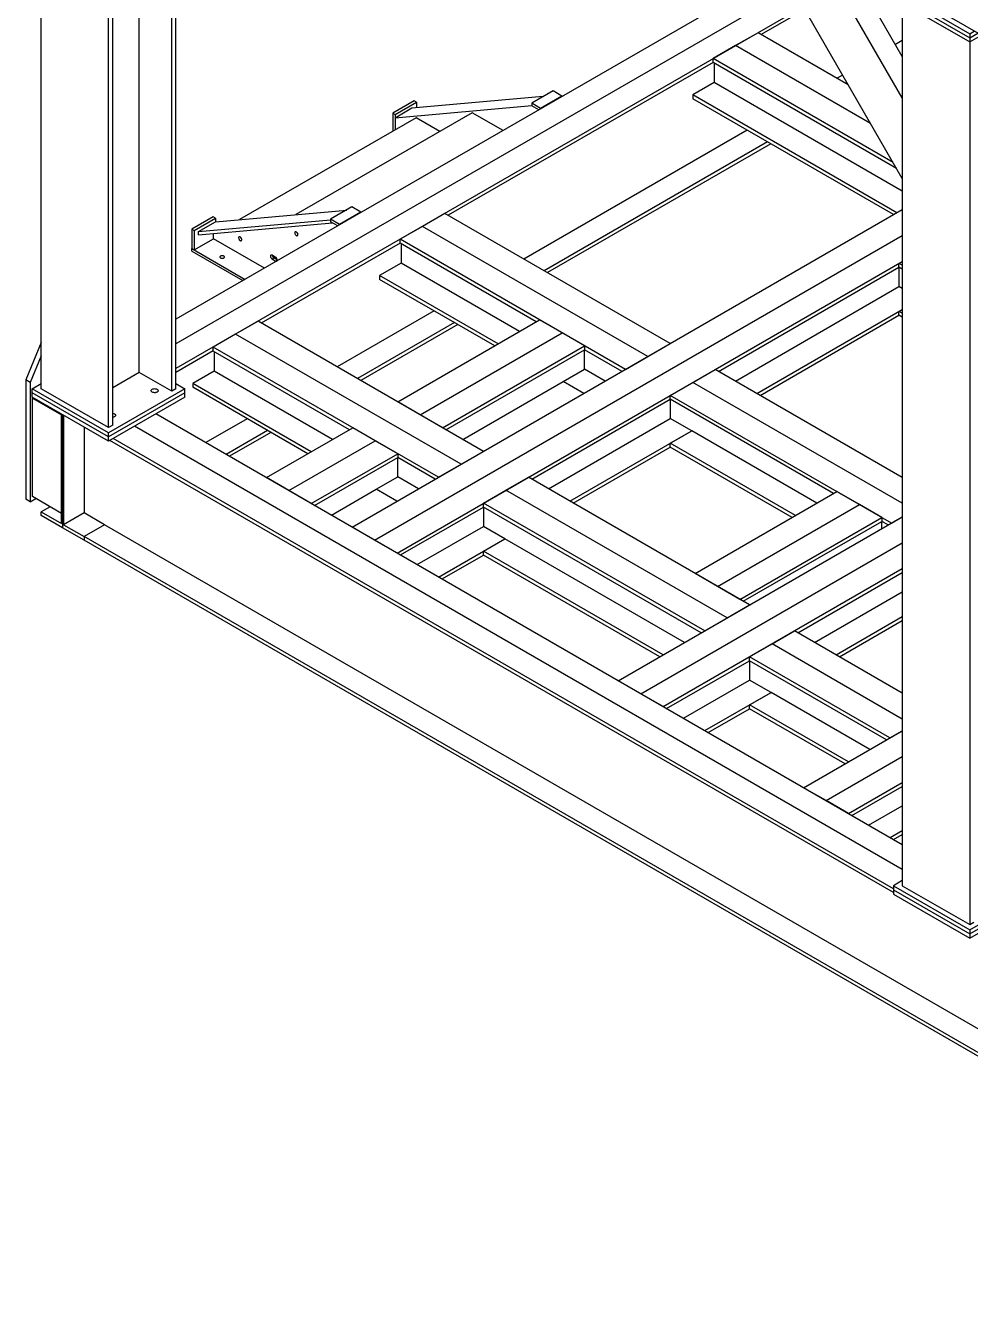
# Model space of a CAD drawing. Header units: millimetres. Extents: x 0 to 16187, y -20471 to 6290.
# Drawn here: x 3287.8 to 3406.7, y 1941.5 to 2103.1 of the extents above; entities that cross this region are included whole.
import ezdxf

# ---------------------------------------------------------------- set-up
doc = ezdxf.new("R2010")
doc.units = ezdxf.units.MM

msp = doc.modelspace()

# ---------------------------------------------------------------- linework, layer by layer
at = {"color": 7, "linetype": 'Continuous', "lineweight": 25}
for p, q in [((3289.72855, 2057.41667), (3289.72855, 2168.59697)), ((3298.21383, 2052.51822), (3298.21383, 2163.69852)), ((3298.75123, 2052.82846), (3298.75123, 2164.00876)), ((3306.16171, 2057.10643), (3306.16171, 2139.95323)), ((3306.69911, 2057.41667), (3306.69911, 2140.26356)), ((3302.07463, 2059.46585), (3302.07463, 2135.30633)), ((3411.13705, 2100.20763), (3383.85761, 2115.95572)), ((3398.17044, 2083.89859), (3380.77455, 2114.02916)), ((3398.17044, 2094.06051), (3386.36491, 2114.50829)), ((3398.17044, 2099.28594), (3390.89003, 2111.89599)), ((3382.98207, 2110.20561), (3306.69911, 2066.1684)), ((3384.3283, 2107.87389), (3306.69911, 2063.05951)), ((3397.03907, 2107.6931), (3406.65572, 2102.14152)), ((3397.03907, 2107.17051), (3406.65572, 2101.61894)), ((3385.67452, 2105.54216), (3306.69911, 2059.95063)), ((3397.03907, 2106.64793), (3406.65572, 2101.09635)), ((3398.17044, 2105.9948), (3398.17044, 1994.8145)), ((3385.8796, 2105.18696), (3380.40516, 2102.02663)), ((3379.99497, 2102.26343), (3377.16654, 2100.63061)), ((3391.35314, 2095.70649), (3379.99497, 2102.26343)), ((3406.65572, 2102.14152), (3407.22141, 2102.46809)), ((3406.65572, 2101.61894), (3407.67403, 2102.20679)), ((3406.65572, 2102.14152), (3406.65572, 2101.61894)), ((3377.16654, 2100.63061), (3374.33811, 2098.9978)), ((3394.18111, 2090.80831), (3377.16654, 2100.63061)), ((3398.17044, 2101.26506), (3397.31343, 2100.77032)), ((3406.65572, 2101.09635), (3408.12665, 2101.9455)), ((3406.65572, 2101.61894), (3406.65572, 2101.09635)), ((3406.65572, 2101.09635), (3406.65572, 1989.91605)), ((3397.00908, 2085.91013), (3374.33811, 2098.9978)), ((3374.33811, 2098.50787), (3374.33811, 2098.9978)), ((3374.33811, 2098.5242), (3340.97688, 2079.26518)), ((3397.43334, 2085.17528), (3374.33811, 2098.50787)), ((3374.47388, 2098.4295), (3374.47388, 2095.9957)), ((3374.47388, 2095.9957), (3371.77273, 2094.43636)), ((3398.17044, 2082.31597), (3374.47388, 2095.9957)), ((3390.65033, 2096.9238), (3389.94741, 2096.51801)), ((3352.94334, 2094.21497), (3336.41739, 2092.7373)), ((3354.1785, 2094.92801), (3351.49149, 2093.37683)), ((3355.30987, 2094.27488), (3352.62286, 2092.7237)), ((3355.30987, 2094.27488), (3354.1785, 2094.92801)), ((3355.30987, 2094.23079), (3355.30987, 2094.27488)), ((3371.77273, 2094.43636), (3371.77273, 2093.94644)), ((3397.49077, 2079.58965), (3371.77273, 2094.43636)), ((3397.06643, 2079.34469), (3371.77273, 2093.94644)), ((3336.70023, 2093.68441), (3334.01323, 2092.13323)), ((3334.29607, 2091.96995), (3336.98308, 2093.52112)), ((3351.49149, 2093.05021), (3334.29607, 2091.51269)), ((3336.41739, 2092.7373), (3334.29607, 2091.51269)), ((3336.98308, 2093.52112), (3336.70023, 2093.68441)), ((3336.98308, 2093.52112), (3336.98308, 2092.78788)), ((3352.62286, 2092.7237), (3351.49149, 2093.37683)), ((3351.49149, 2093.37683), (3351.49149, 2093.05021)), ((3352.37816, 2092.53835), (3351.49149, 2093.05021)), ((3352.62286, 2092.7237), (3352.62286, 2092.67961)), ((3336.94167, 2091.55317), (3314.71613, 2078.72265)), ((3344.01273, 2092.18543), (3321.7872, 2079.35491)), ((3334.01323, 2092.13323), (3334.01323, 2089.86262)), ((3334.01323, 2092.13323), (3334.29607, 2091.96995)), ((3334.29607, 2091.96995), (3334.29607, 2090.0259)), ((3334.29607, 2091.51269), (3334.29607, 2090.0259)), ((3339.92959, 2089.82828), (3336.94167, 2091.55317)), ((3347.88978, 2089.94726), (3344.01273, 2092.18543)), ((3378.63278, 2089.98621), (3350.51914, 2073.75655)), ((3381.19816, 2088.50525), (3353.08452, 2072.27559)), ((3381.60835, 2088.26845), (3353.49471, 2072.03879)), ((3311.66865, 2078.45016), (3328.1946, 2079.92782)), ((3328.86407, 2080.3143), (3326.17707, 2078.76313)), ((3329.99544, 2079.66117), (3327.30844, 2078.11)), ((3329.99544, 2079.66117), (3328.86407, 2080.3143)), ((3328.88529, 2039.98455), (3398.17044, 2079.98202)), ((3329.99544, 2079.61708), (3329.99544, 2079.66117)), ((3340.56669, 2079.50197), (3337.73827, 2077.86916)), ((3368.95279, 2063.11503), (3340.56669, 2079.50197)), ((3311.38581, 2079.0707), (3308.69881, 2077.51952)), ((3308.98165, 2077.35624), (3311.66865, 2078.90742)), ((3309.54733, 2077.22554), (3326.17707, 2078.71249)), ((3309.54733, 2077.22554), (3311.66865, 2078.45016)), ((3309.54733, 2076.79183), (3326.41365, 2078.29993)), ((3311.66865, 2078.90742), (3311.38581, 2079.0707)), ((3311.66865, 2078.90742), (3311.66865, 2078.45016)), ((3327.30844, 2078.11), (3326.17707, 2078.76313)), ((3326.17707, 2078.76313), (3326.17707, 2078.43651)), ((3327.06374, 2077.92465), (3326.17707, 2078.43651)), ((3327.30844, 2078.11), (3327.30844, 2078.06591)), ((3337.73827, 2077.86916), (3334.90984, 2076.23634)), ((3366.12436, 2061.48221), (3337.73827, 2077.86916)), ((3308.69881, 2077.51952), (3308.69881, 2075.0699)), ((3308.69881, 2077.51952), (3308.98165, 2077.35624)), ((3308.98165, 2077.35624), (3308.98165, 2074.90662)), ((3308.98165, 2074.90662), (3311.42824, 2076.31901)), ((3309.54733, 2076.79183), (3309.54733, 2077.22554)), ((3311.42824, 2076.31901), (3311.42824, 2076.96001)), ((3317.85531, 2072.60874), (3311.42824, 2076.31901)), ((3331.71372, 2038.35174), (3398.17044, 2076.71639)), ((3363.29593, 2059.8494), (3334.90984, 2076.23634)), ((3334.90984, 2075.74642), (3334.90984, 2076.23634)), ((3308.69881, 2075.0699), (3308.98165, 2074.90662)), ((3308.69881, 2074.74329), (3308.69881, 2075.0699)), ((3308.69881, 2075.0699), (3315.40872, 2071.19635)), ((3308.69881, 2074.74329), (3315.12583, 2071.03304)), ((3334.90984, 2075.76275), (3317.44437, 2065.68014)), ((3352.06701, 2065.84179), (3334.90984, 2075.74642)), ((3335.0456, 2075.66804), (3335.0456, 2073.23424)), ((3319.24985, 2073.95935), (3318.79731, 2074.2206)), ((3318.79731, 2073.76334), (3319.03772, 2073.90213)), ((3318.79731, 2073.76334), (3319.24985, 2073.50209)), ((3319.44325, 2073.66802), (3319.03772, 2073.90213)), ((3319.24985, 2073.50209), (3319.44784, 2073.61639)), ((3335.0456, 2073.23424), (3332.34446, 2071.6749)), ((3334.54214, 2036.71892), (3398.17044, 2073.45076)), ((3349.95905, 2064.62489), (3335.0456, 2073.23424)), ((3397.74618, 2073.20583), (3398.17044, 2073.45076)), ((3398.17044, 2072.96091), (3397.74618, 2073.20583)), ((3397.74618, 2072.71591), (3397.74618, 2073.20583)), ((3332.34446, 2071.6749), (3332.34446, 2071.18498)), ((3347.2579, 2063.06555), (3332.34446, 2071.6749)), ((3375.03398, 2059.60443), (3397.74618, 2072.71591)), ((3398.17044, 2072.47099), (3397.74618, 2072.71591)), ((3397.74618, 2072.71591), (3397.74618, 2070.28211)), ((3346.83357, 2062.82059), (3332.34446, 2071.18498)), ((3377.14194, 2058.38753), (3397.74618, 2070.28211)), ((3398.17044, 2070.03719), (3397.74618, 2070.28211)), ((3339.20451, 2067.22475), (3326.98662, 2060.17152)), ((3379.84308, 2056.8282), (3398.17044, 2067.40835)), ((3380.26742, 2056.58323), (3397.74618, 2066.67351)), ((3397.74618, 2067.16343), (3398.17044, 2067.40835)), ((3398.17044, 2066.91851), (3397.74618, 2067.16343)), ((3397.74618, 2066.67351), (3397.74618, 2067.16343)), ((3398.17044, 2066.42858), (3397.74618, 2066.67351)), ((3317.03418, 2065.91694), (3314.20575, 2064.28413)), ((3345.42028, 2049.53), (3317.03418, 2065.91694)), ((3341.76989, 2065.74379), (3329.552, 2058.69056)), ((3342.18008, 2065.50699), (3329.96219, 2058.45376)), ((3334.61568, 2055.76736), (3352.49134, 2066.08675)), ((3355.31977, 2064.45394), (3352.49134, 2066.08675)), ((3289.72855, 2063.24942), (3287.76845, 2058.53175)), ((3314.20575, 2064.28413), (3311.37733, 2062.65131)), ((3342.59185, 2047.89718), (3314.20575, 2064.28413)), ((3337.44411, 2054.13454), (3355.31977, 2064.45394)), ((3358.1482, 2062.82112), (3355.31977, 2064.45394)), ((3289.72855, 2061.56134), (3288.33413, 2058.20518)), ((3311.37733, 2062.17772), (3306.69911, 2059.47704)), ((3339.76342, 2046.26437), (3311.37733, 2062.65131)), ((3311.37733, 2062.16138), (3311.37733, 2062.65131)), ((3328.5345, 2052.25676), (3311.37733, 2062.16138)), ((3311.51309, 2062.08301), (3311.51309, 2059.64921)), ((3340.27254, 2052.50172), (3358.1482, 2062.82112)), ((3340.69687, 2052.25676), (3358.1482, 2062.3312)), ((3358.1482, 2062.82112), (3358.1482, 2062.3312)), ((3358.1482, 2059.8974), (3358.1482, 2062.3312)), ((3362.8716, 2059.60443), (3358.1482, 2062.3312)), ((3366.12436, 2061.48221), (3368.95279, 2063.11503)), ((3363.29593, 2059.8494), (3366.12436, 2061.48221)), ((3288.33413, 2058.20518), (3287.76845, 2058.53175)), ((3287.76845, 2058.53175), (3287.76845, 2043.5074)), ((3302.07463, 2059.46585), (3298.75123, 2057.5473)), ((3306.16171, 2057.10643), (3302.07463, 2059.46585)), ((3311.51309, 2059.64921), (3308.81194, 2058.08987)), ((3326.42654, 2051.03986), (3311.51309, 2059.64921)), ((3342.80483, 2051.03986), (3355.44705, 2058.33806)), ((3355.44705, 2058.33806), (3358.1482, 2059.8974)), ((3358.06249, 2056.8282), (3355.44705, 2058.33806)), ((3360.76364, 2058.38753), (3358.1482, 2059.8974)), ((3371.78122, 2058.21658), (3374.60964, 2059.8494)), ((3398.17044, 2046.24804), (3374.60964, 2059.8494)), ((3288.33413, 2058.20518), (3288.33413, 2043.18083)), ((3288.59717, 2057.41667), (3289.72855, 2058.0698)), ((3298.21383, 2051.86509), (3288.59717, 2057.41667)), ((3288.59717, 2056.89408), (3288.59717, 2057.41667)), ((3288.59717, 2056.3715), (3288.59717, 2056.89408)), ((3298.21383, 2051.34251), (3288.59717, 2056.89408)), ((3298.21383, 2052.51822), (3289.72855, 2057.41667)), ((3307.83048, 2057.41667), (3298.21383, 2051.86509)), ((3307.83048, 2056.89408), (3298.21383, 2051.34251)), ((3306.69911, 2057.41667), (3306.16171, 2057.10643)), ((3306.69911, 2058.0698), (3307.83048, 2057.41667)), ((3307.83048, 2056.89408), (3307.83048, 2057.41667)), ((3307.83048, 2056.3715), (3307.83048, 2056.89408)), ((3308.81194, 2058.08987), (3308.81194, 2057.59995)), ((3323.72539, 2049.48052), (3308.81194, 2058.08987)), ((3323.30106, 2049.23556), (3308.81194, 2057.59995)), ((3368.95279, 2056.58376), (3371.78122, 2058.21658)), ((3398.17044, 2042.9824), (3371.78122, 2058.21658)), ((3298.21383, 2050.81992), (3288.59717, 2056.3715)), ((3288.71624, 2056.30276), (3288.61697, 2056.24546)), ((3288.61697, 2043.83404), (3288.61697, 2056.24546)), ((3288.61697, 2056.24546), (3292.29393, 2054.1228)), ((3307.83048, 2056.3715), (3298.21383, 2050.81992)), ((3337.44411, 2054.13454), (3334.61568, 2055.76736)), ((3351.50146, 2046.0194), (3368.95279, 2056.09384)), ((3396.8128, 2040.50052), (3368.95279, 2056.58376)), ((3368.95279, 2056.09384), (3368.95279, 2056.58376)), ((3389.51539, 2044.22331), (3368.95279, 2056.09384)), ((3368.95279, 2056.09384), (3368.95279, 2053.66004)), ((3292.29393, 2040.43776), (3292.29393, 2054.23741)), ((3292.42121, 2054.16393), (3292.42121, 2039.89069)), ((3292.54849, 2054.09045), (3292.54849, 2040.29081)), ((3398.17044, 1999.98709), (3304.16484, 2054.25537)), ((3315.67199, 2053.63972), (3310.45164, 2050.62608)), ((3340.27254, 2052.50172), (3337.44411, 2054.13454)), ((3353.60942, 2044.8025), (3368.95279, 2053.66004)), ((3371.65394, 2052.1007), (3368.95279, 2053.66004)), ((3295.11387, 2052.60949), (3295.11387, 2041.77177)), ((3298.75123, 2052.82846), (3298.21383, 2052.51822)), ((3298.21383, 2051.34251), (3298.21383, 2051.86509)), ((3398.17044, 1996.87821), (3301.47217, 2052.70093)), ((3318.23738, 2052.15876), (3313.01702, 2049.14511)), ((3318.64757, 2051.92196), (3313.42721, 2048.90831)), ((3318.0807, 2046.22191), (3328.95883, 2052.50172)), ((3331.78726, 2050.86891), (3328.95883, 2052.50172)), ((3356.31057, 2043.24316), (3371.65394, 2052.1007)), ((3368.95279, 2050.54136), (3371.65394, 2052.1007)), ((3387.40743, 2043.00641), (3371.65394, 2052.1007)), ((3298.21383, 2050.81992), (3298.21383, 2051.34251)), ((3397.03907, 1993.94886), (3298.36932, 2050.90969)), ((3397.03907, 1994.42245), (3298.77951, 2051.14649)), ((3320.90913, 2044.5891), (3331.78726, 2050.86891)), ((3334.61568, 2049.23609), (3331.78726, 2050.86891)), ((3384.70628, 2041.44707), (3368.95279, 2050.54136)), ((3368.95279, 2050.05144), (3368.95279, 2050.54136)), ((3323.73755, 2042.95628), (3334.61568, 2049.23609)), ((3324.16189, 2042.71132), (3334.61568, 2048.74617)), ((3334.61568, 2049.23609), (3334.61568, 2048.74617)), ((3334.61568, 2046.31237), (3334.61568, 2048.74617)), ((3339.33909, 2046.0194), (3334.61568, 2048.74617)), ((3342.59185, 2047.89718), (3345.42028, 2049.53)), ((3356.7349, 2042.9982), (3368.95279, 2050.05144)), ((3384.28194, 2041.2021), (3368.95279, 2050.05144)), ((3339.76342, 2046.26437), (3342.59185, 2047.89718)), ((3320.90913, 2044.5891), (3318.0807, 2046.22191)), ((3331.91454, 2044.75303), (3334.61568, 2046.31237)), ((3337.23113, 2044.8025), (3334.61568, 2046.31237)), ((3348.2487, 2044.63155), (3351.07713, 2046.26437)), ((3378.93714, 2030.18113), (3351.07713, 2046.26437)), ((3292.29393, 2041.71138), (3288.61697, 2043.83404)), ((3323.73755, 2042.95628), (3320.90913, 2044.5891)), ((3326.26985, 2041.49442), (3331.91454, 2044.75303)), ((3334.52998, 2043.24316), (3331.91454, 2044.75303)), ((3345.42028, 2042.99873), (3348.2487, 2044.63155)), ((3376.10871, 2028.54831), (3348.2487, 2044.63155)), ((3372.06406, 2034.14887), (3389.93972, 2044.46827)), ((3392.76815, 2042.83545), (3389.93972, 2044.46827)), ((3288.33413, 2043.18083), (3287.76845, 2043.5074)), ((3288.33413, 2043.18083), (3289.04131, 2043.58908)), ((3290.83165, 2042.55553), (3289.72855, 2041.91873)), ((3334.96648, 2036.47396), (3345.42028, 2042.50881)), ((3373.28028, 2026.91549), (3345.42028, 2042.99873)), ((3345.42028, 2042.50881), (3345.42028, 2042.99873)), ((3372.85595, 2026.67053), (3345.42028, 2042.50881)), ((3345.42028, 2042.50881), (3345.42028, 2040.07501)), ((3374.89249, 2032.51605), (3392.76815, 2042.83545)), ((3395.59657, 2041.20264), (3392.76815, 2042.83545)), ((3289.72855, 2041.44513), (3289.72855, 2041.91873)), ((3289.72855, 2041.91873), (3292.29393, 2040.43776)), ((3292.42121, 2039.89069), (3289.72855, 2041.44513)), ((3295.11387, 2041.77177), (3292.54849, 2040.29081)), ((3297.67925, 2040.29081), (3295.11387, 2041.77177)), ((3362.40215, 2020.63568), (3398.17044, 2041.28428)), ((3377.72091, 2030.88324), (3395.59657, 2041.20264)), ((3378.14525, 2030.63827), (3395.59657, 2040.71271)), ((3395.59657, 2041.20264), (3395.59657, 2040.71271)), ((3395.59657, 2039.79841), (3395.59657, 2040.71271)), ((3396.38846, 2040.25556), (3395.59657, 2040.71271)), ((3396.8128, 2040.50052), (3398.17044, 2041.28428)), ((3295.11387, 2038.33625), (3292.42121, 2039.89069)), ((3292.54849, 2040.29081), (3295.11387, 2038.80984)), ((3297.67925, 2040.29081), (3295.11387, 2038.80984)), ((3465.49549, 1943.41256), (3297.67925, 2040.29081)), ((3331.71372, 2038.35174), (3328.88529, 2039.98455)), ((3337.07444, 2035.25706), (3345.42028, 2040.07501)), ((3348.12142, 2038.51567), (3345.42028, 2040.07501)), ((3295.11387, 2038.80984), (3295.11387, 2038.33625)), ((3462.93011, 1941.93159), (3295.11387, 2038.80984)), ((3462.93011, 1941.458), (3295.11387, 2038.33625)), ((3334.54214, 2036.71892), (3331.71372, 2038.35174)), ((3339.77559, 2033.69772), (3348.12142, 2038.51567)), ((3345.42028, 2036.95633), (3348.12142, 2038.51567)), ((3370.74799, 2025.45363), (3348.12142, 2038.51567)), ((3365.23058, 2019.00287), (3398.17044, 2038.01864)), ((3340.19992, 2033.45276), (3345.42028, 2036.46641)), ((3368.04684, 2023.89429), (3345.42028, 2036.95633)), ((3345.42028, 2036.46641), (3345.42028, 2036.95633)), ((3367.62251, 2023.64933), (3345.42028, 2036.46641)), ((3368.05901, 2017.37005), (3398.17044, 2034.75301)), ((3374.89249, 2032.51605), (3372.06406, 2034.14887)), ((3385.01832, 2026.67053), (3398.17044, 2034.26309)), ((3377.72091, 2030.88324), (3374.89249, 2032.51605)), ((3387.12628, 2025.45363), (3398.17044, 2031.82929)), ((3376.10871, 2028.54831), (3378.93714, 2030.18113)), ((3373.28028, 2026.91549), (3376.10871, 2028.54831)), ((3389.82743, 2023.89429), (3398.17044, 2028.71061)), ((3390.25176, 2023.64933), (3398.17044, 2028.22068)), ((3381.76556, 2025.28268), (3384.59399, 2026.91549)), ((3398.17044, 2019.07798), (3384.59399, 2026.91549)), ((3378.93714, 2023.64986), (3381.76556, 2025.28268)), ((3398.17044, 2015.81234), (3381.76556, 2025.28268)), ((3368.48334, 2017.12509), (3378.93714, 2023.15994)), ((3396.61481, 2013.44476), (3378.93714, 2023.64986)), ((3378.93714, 2023.15994), (3378.93714, 2023.64986)), ((3396.19047, 2013.1998), (3378.93714, 2023.15994)), ((3378.93714, 2023.15994), (3378.93714, 2020.72614)), ((3365.23058, 2019.00287), (3362.40215, 2020.63568)), ((3370.5913, 2015.90819), (3378.93714, 2020.72614)), ((3381.63828, 2019.1668), (3378.93714, 2020.72614)), ((3368.05901, 2017.37005), (3365.23058, 2019.00287)), ((3373.29245, 2014.34885), (3381.63828, 2019.1668)), ((3378.93714, 2017.60746), (3381.63828, 2019.1668)), ((3394.08251, 2011.9829), (3381.63828, 2019.1668)), ((3373.71678, 2014.10389), (3378.93714, 2017.11753)), ((3391.38137, 2010.42356), (3378.93714, 2017.60746)), ((3378.93714, 2017.11753), (3378.93714, 2017.60746)), ((3390.95703, 2010.1786), (3378.93714, 2017.11753)), ((3385.73668, 2007.16495), (3398.17044, 2014.34281)), ((3396.61481, 2013.44476), (3398.17044, 2014.34281)), ((3388.5651, 2005.53213), (3398.17044, 2011.07718)), ((3388.5651, 2005.53213), (3385.73668, 2007.16495)), ((3391.39353, 2003.89932), (3398.17044, 2007.81154)), ((3391.81786, 2003.65435), (3398.17044, 2007.32162)), ((3391.39353, 2003.89932), (3388.5651, 2005.53213)), ((3393.92582, 2002.43745), (3398.17044, 2004.88782)), ((3396.62697, 2000.87811), (3398.17044, 2001.76914)), ((3397.0513, 2000.63315), (3398.17044, 2001.27922)), ((3398.17044, 1995.46762), (3397.03907, 1994.8145)), ((3397.03907, 1994.8145), (3397.03907, 1994.29191)), ((3397.03907, 1994.8145), (3406.65572, 1989.26292)), ((3397.03907, 1994.29191), (3406.65572, 1988.74033)), ((3397.03907, 1994.29191), (3397.03907, 1993.76932)), ((3397.03907, 1993.76932), (3406.65572, 1988.21775)), ((3398.17044, 1994.8145), (3406.65572, 1989.91605)), ((3406.65572, 1989.26292), (3416.27237, 1994.8145)), ((3406.65572, 1988.74033), (3416.27237, 1994.29191)), ((3406.65572, 1988.21775), (3416.27237, 1993.76932)), ((3406.65572, 1989.91605), (3407.19312, 1990.22628)), ((3406.65572, 1989.26292), (3406.65572, 1988.74033)), ((3406.65572, 1988.74033), (3406.65572, 1988.21775))]:
    msp.add_line(p, q, dxfattribs=at)
at = {"color": 7, "linetype": 'Continuous', "lineweight": 25, "flags": 128}
for points in [[(3314.87993, 2076.05542), (3314.91561, 2076.06523), (3314.94453, 2076.08734), (3314.96524, 2076.12064), (3314.97672, 2076.16347), (3314.97838, 2076.21368), (3314.97013, 2076.26874), (3314.9524, 2076.3259), (3314.92608, 2076.38229), (3314.89247, 2076.43509), (3314.85327, 2076.48164), (3314.81045, 2076.51961), (3314.76614, 2076.5471), (3314.72258, 2076.56273), (3314.68194, 2076.56572), (3314.64627, 2076.55591), (3314.61735, 2076.5338), (3314.59664, 2076.50049), (3314.58516, 2076.45767), (3314.5835, 2076.40746), (3314.59175, 2076.3524), (3314.60948, 2076.29524), (3314.6358, 2076.23885), (3314.66941, 2076.18605), (3314.70861, 2076.1395), (3314.75143, 2076.10153), (3314.79574, 2076.07404), (3314.8393, 2076.05841), (3314.87993, 2076.05542)], [(3321.951, 2076.68768), (3321.98667, 2076.69749), (3322.01559, 2076.7196), (3322.03631, 2076.7529), (3322.04779, 2076.79573), (3322.04944, 2076.84594), (3322.0412, 2076.901), (3322.02347, 2076.95816), (3321.99714, 2077.01455), (3321.96354, 2077.06735), (3321.92434, 2077.1139), (3321.88152, 2077.15187), (3321.83721, 2077.17936), (3321.79365, 2077.19499), (3321.75301, 2077.19798), (3321.71734, 2077.18817), (3321.68842, 2077.16606), (3321.6677, 2077.13275), (3321.65623, 2077.08993), (3321.65457, 2077.03972), (3321.66281, 2076.98466), (3321.68054, 2076.9275), (3321.70687, 2076.87111), (3321.74048, 2076.81831), (3321.77967, 2076.77176), (3321.8225, 2076.73379), (3321.8668, 2076.7063), (3321.91037, 2076.69067), (3321.951, 2076.68768)], [(3312.71517, 2074.12287), (3312.66615, 2074.14544), (3312.60966, 2074.16114), (3312.54853, 2074.1692), (3312.48583, 2074.1692), (3312.4247, 2074.16114), (3312.36821, 2074.14544), (3312.31919, 2074.12287), (3312.2801, 2074.09457), (3312.2529, 2074.06196), (3312.23894, 2074.02667), (3312.23894, 2073.99047), (3312.2529, 2073.95518), (3312.2801, 2073.92257), (3312.31919, 2073.89427), (3312.36821, 2073.87171), (3312.4247, 2073.856), (3312.48583, 2073.84795), (3312.54853, 2073.84795), (3312.60966, 2073.856), (3312.66615, 2073.87171), (3312.71517, 2073.89427), (3312.75427, 2073.92257), (3312.78147, 2073.95518), (3312.79542, 2073.99047), (3312.79542, 2074.02667), (3312.78147, 2074.06196), (3312.75427, 2074.09457), (3312.71517, 2074.12287)], [(3318.79731, 2074.2206), (3318.75325, 2074.2403), (3318.7114, 2074.24755), (3318.67386, 2074.24198), (3318.64251, 2074.22388), (3318.61892, 2074.19415), (3318.60428, 2074.15428), (3318.59932, 2074.10627), (3318.60428, 2074.05253), (3318.61892, 2073.99575), (3318.64251, 2073.93878), (3318.67386, 2073.88448), (3318.7114, 2073.83557), (3318.75325, 2073.7945), (3318.79731, 2073.76334)], [(3319.0706, 2074.06283), (3319.07097, 2074.06069), (3319.08561, 2074.00391), (3319.1092, 2073.94695), (3319.14055, 2073.89265), (3319.17809, 2073.84374), (3319.21994, 2073.80267), (3319.264, 2073.7715), (3319.30805, 2073.7518), (3319.3499, 2073.74455), (3319.38744, 2073.75012), (3319.41383, 2073.76419)], [(3319.41475, 2073.50898), (3319.42824, 2073.52854), (3319.44288, 2073.56841), (3319.44784, 2073.61642), (3319.44288, 2073.67016), (3319.42824, 2073.72694), (3319.40465, 2073.78391), (3319.3733, 2073.83821), (3319.33576, 2073.88712), (3319.29391, 2073.92819), (3319.24985, 2073.95935)], [(3303.70098, 2056.99214), (3303.65042, 2057.02709), (3303.61149, 2057.0667), (3303.58544, 2057.10968), (3303.5731, 2057.15466), (3303.57487, 2057.20019), (3303.59069, 2057.2448), (3303.62006, 2057.28706), (3303.66203, 2057.32562), (3303.71525, 2057.35923), (3303.77801, 2057.38682), (3303.84829, 2057.40749), (3303.92384, 2057.42059), (3304.00223, 2057.42569), (3304.08093, 2057.42263), (3304.15742, 2057.4115), (3304.22925, 2057.39267), (3304.29409, 2057.36673), (3304.34987, 2057.33453), (3304.39479, 2057.2971), (3304.42741, 2057.25564), (3304.44668, 2057.21148), (3304.45199, 2057.16605), (3304.44316, 2057.1208), (3304.42047, 2057.07718), (3304.38466, 2057.03661), (3304.33687, 2057.00038), (3304.27865, 2056.96965), (3304.21186, 2056.94543), (3304.13865, 2056.92847), (3304.06137, 2056.91934), (3303.9825, 2056.91832), (3303.90459, 2056.92544), (3303.83014, 2056.94048), (3303.76153, 2056.96295), (3303.70098, 2056.99214)], [(3298.75123, 2054.31486), (3298.78341, 2054.30915), (3298.85523, 2054.29032), (3298.92008, 2054.26438), (3298.97585, 2054.23218), (3299.02078, 2054.19475), (3299.0534, 2054.15329), (3299.07267, 2054.10913), (3299.07798, 2054.0637), (3299.06915, 2054.01845), (3299.04646, 2053.97483), (3299.01065, 2053.93426), (3298.96286, 2053.89803), (3298.90464, 2053.8673), (3298.83785, 2053.84308), (3298.76463, 2053.82612), (3298.75123, 2053.82393)]]:
    msp.add_lwpolyline(points, dxfattribs=at)
at = {"color": 7, "linetype": 'Continuous', "lineweight": 25}
for centre, radius, start, end in [((3315.276, 2076.59636), 0.45602, 191.6479395, 228.3466839), ((3315.2722, 2076.59417), 0.45185, 191.4726804, 228.5219431), ((3322.34707, 2077.22862), 0.45602, 191.6479379, 228.3466855), ((3322.34327, 2077.22643), 0.45185, 191.4726818, 228.5219416), ((3319.27536, 2074.26974), 0.43774, 190.0362206, 237.1199422), ((3319.3379, 2073.63502), 0.15945, 236.4836539, 277.7570838)]:
    msp.add_arc(centre, radius, start, end, dxfattribs=at)

doc.saveas('drawing.dxf')
